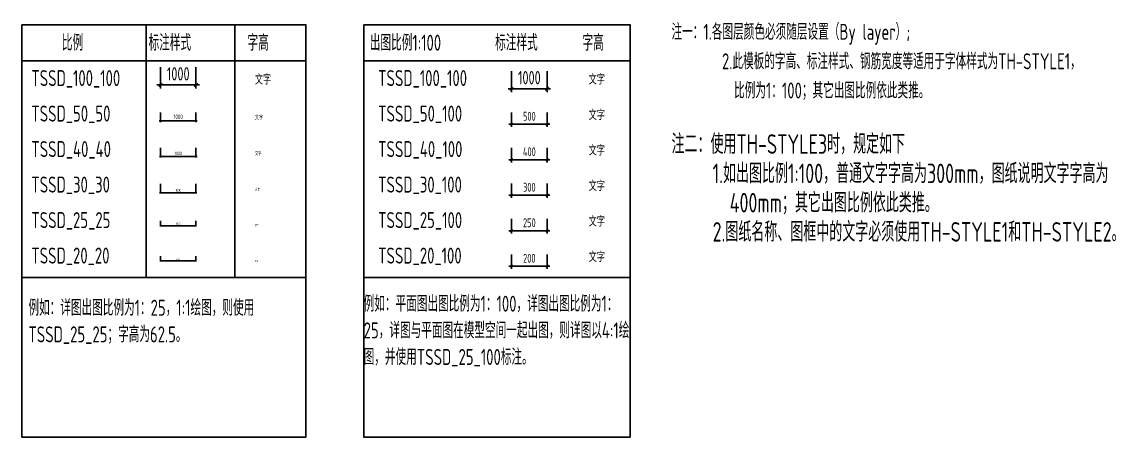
# Model space of a CAD drawing. Extents: x 517450926 to 520131079, y 3499134486 to 3500888201.
# Drawn here: x 517646618 to 517677429, y 3499134486 to 3499146183 of the extents above; entities that cross this region are included whole.
import ezdxf

# ---------------------------------------------------------------- set-up
doc = ezdxf.new("R2010")
doc.units = 0
doc.header["$LTSCALE"] = 1000
doc.header["$MEASUREMENT"] = 0
doc.layers.get('0').update_dxf_attribs({"linetype": 'CONTINUOUS'})
doc.layers.get('Defpoints').update_dxf_attribs({"color": 2, "linetype": 'CONTINUOUS'})
for name, color, linetype in [('S_PLAN_DIMS', 3, 'CONTINUOUS'), ('S_PLAN_TEXT', 7, 'CONTINUOUS'), ('S_TABL', 83, 'CONTINUOUS')]:
    doc.layers.add(name, color=color, linetype=linetype)
doc.styles.add('TH-STYLE1', font='Tssdeng.shx', dxfattribs={"width": 0.7, "bigfont": 'Tssdchn.shx'})
doc.styles.add('TH-STYLE3', font='tssdeng.shx', dxfattribs={"width": 0.7, "bigfont": 'tssdchn.shx'})
doc.dimstyles.new('TSSD_100_100', dxfattribs={"dimtxt": 375, "dimasz": 100, "dimexe": 100, "dimexo": 0, "dimgap": 125, "dimtad": 1, "dimdec": 1, "dimdsep": 46, "dimtxsty": 'TH-STYLE3', "dimblk": 'ARCHTICK', "dimcen": -100, "dimdle": 100, "dimclrt": 7, "dimadec": 0, "dimazin": 0, "dimtfac": 1, "dimtdec": 1, "dimtix": 1, "dimtmove": 2, "dimatfit": 3, "dimldrblk": 'ARCHTICK', "dimfxl": 500, "dimfxlon": 1, "dimtolj": 1, "dimtzin": 0, "dimarcsym": 0})
doc.dimstyles.new('TSSD_20_100', dxfattribs={"dimtxt": 250, "dimasz": 75, "dimexe": 75, "dimexo": 200, "dimgap": 100, "dimtad": 1, "dimdec": 3, "dimlfac": 0.2, "dimdsep": 46, "dimtxsty": 'TH-STYLE1', "dimblk": 'ARCHTICK', "dimcen": -100, "dimdle": 75, "dimclrt": 7, "dimadec": 0, "dimazin": 0, "dimtfac": 1, "dimtdec": 3, "dimtix": 1, "dimtmove": 2, "dimatfit": 3, "dimldrblk": 'ARCHTICK', "dimfxl": 200, "dimtolj": 1, "dimtzin": 0, "dimarcsym": 0})
doc.dimstyles.new('TSSD_20_20', dxfattribs={"dimscale": 0.2, "dimtxt": 250, "dimasz": 75, "dimexe": 75, "dimexo": 200, "dimgap": 100, "dimtad": 1, "dimdec": 3, "dimdsep": 46, "dimtxsty": 'TH-STYLE1', "dimblk": 'ARCHTICK', "dimcen": -100, "dimdle": 75, "dimclrt": 7, "dimadec": 0, "dimazin": 0, "dimtfac": 1, "dimtdec": 3, "dimtix": 1, "dimtmove": 2, "dimatfit": 3, "dimldrblk": 'ARCHTICK', "dimfxl": 200, "dimtolj": 1, "dimtzin": 0, "dimarcsym": 0})
doc.dimstyles.new('TSSD_25_100', dxfattribs={"dimtxt": 250, "dimasz": 75, "dimexe": 75, "dimexo": 200, "dimgap": 100, "dimtad": 1, "dimdec": 3, "dimlfac": 0.25, "dimdsep": 46, "dimtxsty": 'TH-STYLE1', "dimblk": 'ARCHTICK', "dimcen": -100, "dimdle": 75, "dimclrt": 7, "dimadec": 0, "dimazin": 0, "dimtfac": 1, "dimtdec": 3, "dimtix": 1, "dimtmove": 2, "dimatfit": 3, "dimldrblk": 'ARCHTICK', "dimfxl": 200, "dimtolj": 1, "dimtzin": 0, "dimarcsym": 0})
doc.dimstyles.new('TSSD_25_25', dxfattribs={"dimscale": 0.25, "dimtxt": 250, "dimasz": 75, "dimexe": 75, "dimexo": 200, "dimgap": 100, "dimtad": 1, "dimdec": 3, "dimdsep": 46, "dimtxsty": 'TH-STYLE1', "dimblk": 'ARCHTICK', "dimcen": -100, "dimdle": 75, "dimclrt": 7, "dimadec": 0, "dimazin": 0, "dimtfac": 1, "dimtdec": 3, "dimtix": 1, "dimtmove": 2, "dimatfit": 3, "dimldrblk": 'ARCHTICK', "dimfxl": 200, "dimtolj": 1, "dimtzin": 0, "dimarcsym": 0})
doc.dimstyles.new('TSSD_30_100', dxfattribs={"dimtxt": 250, "dimasz": 75, "dimexe": 75, "dimexo": 200, "dimgap": 100, "dimtad": 1, "dimdec": 3, "dimlfac": 0.3, "dimdsep": 46, "dimtxsty": 'TH-STYLE1', "dimblk": 'ARCHTICK', "dimcen": -100, "dimdle": 75, "dimclrt": 7, "dimadec": 0, "dimazin": 0, "dimtfac": 1, "dimtdec": 3, "dimtix": 1, "dimtmove": 2, "dimatfit": 3, "dimldrblk": 'ARCHTICK', "dimfxl": 200, "dimtolj": 1, "dimtzin": 0, "dimarcsym": 0})
doc.dimstyles.new('TSSD_30_30', dxfattribs={"dimscale": 0.3, "dimtxt": 250, "dimasz": 75, "dimexe": 75, "dimexo": 200, "dimgap": 100, "dimtad": 1, "dimdec": 3, "dimdsep": 46, "dimtxsty": 'TH-STYLE1', "dimblk": 'ARCHTICK', "dimcen": -100, "dimdle": 75, "dimclrt": 7, "dimadec": 0, "dimazin": 0, "dimtfac": 1, "dimtdec": 3, "dimtix": 1, "dimtmove": 2, "dimatfit": 3, "dimldrblk": 'ARCHTICK', "dimfxl": 200, "dimtolj": 1, "dimtzin": 0, "dimarcsym": 0})
doc.dimstyles.new('TSSD_40_100', dxfattribs={"dimtxt": 250, "dimasz": 75, "dimexe": 75, "dimexo": 200, "dimgap": 100, "dimtad": 1, "dimdec": 3, "dimlfac": 0.4, "dimdsep": 46, "dimtxsty": 'TH-STYLE1', "dimblk": 'ARCHTICK', "dimcen": -100, "dimdle": 75, "dimclrt": 7, "dimadec": 0, "dimazin": 0, "dimtfac": 1, "dimtdec": 3, "dimtix": 1, "dimtmove": 2, "dimatfit": 3, "dimldrblk": 'ARCHTICK', "dimfxl": 200, "dimtolj": 1, "dimtzin": 0, "dimarcsym": 0})
doc.dimstyles.new('TSSD_40_40', dxfattribs={"dimscale": 0.4, "dimtxt": 250, "dimasz": 75, "dimexe": 75, "dimexo": 200, "dimgap": 100, "dimtad": 1, "dimdec": 3, "dimdsep": 46, "dimtxsty": 'TH-STYLE1', "dimblk": 'ARCHTICK', "dimcen": -100, "dimdle": 75, "dimclrt": 7, "dimadec": 0, "dimazin": 0, "dimtfac": 1, "dimtdec": 3, "dimtix": 1, "dimtmove": 2, "dimatfit": 3, "dimldrblk": 'ARCHTICK', "dimfxl": 200, "dimtolj": 1, "dimtzin": 0, "dimarcsym": 0})
doc.dimstyles.new('TSSD_50_100', dxfattribs={"dimtxt": 250, "dimasz": 75, "dimexe": 75, "dimexo": 200, "dimgap": 100, "dimtad": 1, "dimdec": 3, "dimlfac": 0.5, "dimdsep": 46, "dimtxsty": 'TH-STYLE1', "dimblk": 'ARCHTICK', "dimcen": -100, "dimdle": 75, "dimclrt": 7, "dimadec": 0, "dimazin": 0, "dimtfac": 1, "dimtdec": 3, "dimtix": 1, "dimtmove": 2, "dimatfit": 3, "dimldrblk": 'ARCHTICK', "dimfxl": 1, "dimtolj": 1, "dimtzin": 0, "dimarcsym": 0})
doc.dimstyles.new('TSSD_50_50', dxfattribs={"dimscale": 0.5, "dimtxt": 250, "dimasz": 75, "dimexe": 75, "dimexo": 200, "dimgap": 100, "dimtad": 1, "dimdec": 3, "dimdsep": 46, "dimtxsty": 'TH-STYLE1', "dimblk": 'ARCHTICK', "dimcen": -100, "dimdle": 75, "dimclrt": 7, "dimadec": 0, "dimazin": 0, "dimtfac": 1, "dimtdec": 3, "dimtix": 1, "dimtmove": 2, "dimatfit": 3, "dimldrblk": 'ARCHTICK', "dimfxl": 200, "dimtolj": 1, "dimtzin": 0, "dimarcsym": 0})

# ---------------------------------------------------------------- blocks, each defined once
blk = doc.blocks.new('_ArchTick')
at = {"color": 0, "const_width": 0.25}
blk.add_lwpolyline([(-0.53, -0.53), (0.53, 0.53)], dxfattribs=at)
blk = doc.blocks.new('*D534')
at = {"layer": 'Defpoints', "color": 0, "transparency": 16777216}
for p in [(517650520, 3499144942), (517651520, 3499144942), (517651520, 3499144407)]:
    blk.add_point(p, dxfattribs=at)
at = {"layer": 'S_PLAN_DIMS', "color": 0, "lineweight": -2, "transparency": 16777216}
for p, q in [((517650520, 3499144907), (517650520, 3499144307)), ((517651520, 3499144907), (517651520, 3499144307)), ((517650420, 3499144407), (517651620, 3499144407))]:
    blk.add_line(p, q, dxfattribs=at)
at = {"layer": 'S_PLAN_DIMS', "color": 0, "lineweight": -2, "transparency": 16777216, "xscale": 100, "yscale": 100, "zscale": 100, "rotation": 180}
blk.add_blockref('_ArchTick', (517650520, 3499144407), dxfattribs=at)
at = {"layer": 'S_PLAN_DIMS', "color": 0, "lineweight": -2, "transparency": 16777216, "xscale": 100, "yscale": 100, "zscale": 100}
blk.add_blockref('_ArchTick', (517651520, 3499144407), dxfattribs=at)
at = {"layer": 'S_PLAN_DIMS', "color": 7, "transparency": 16777216, "insert": (517651020, 3499144719), "char_height": 375, "attachment_point": 5, "style": 'TH-STYLE3'}
blk.add_mtext('\\A1;1000', dxfattribs=at)
blk = doc.blocks.new('*D535')
at = {"layer": 'Defpoints', "color": 0, "transparency": 16777216}
for p in [(517650520, 3499142711), (517651520, 3499142711), (517651520, 3499142388)]:
    blk.add_point(p, dxfattribs=at)
at = {"layer": 'S_PLAN_DIMS', "color": 0, "lineweight": -2, "transparency": 16777216}
for p, q in [((517650520, 3499142631), (517650520, 3499142358)), ((517651520, 3499142631), (517651520, 3499142358)), ((517650490, 3499142388), (517651550, 3499142388))]:
    blk.add_line(p, q, dxfattribs=at)
at = {"layer": 'S_PLAN_DIMS', "color": 0, "lineweight": -2, "transparency": 16777216, "xscale": 30, "yscale": 30, "zscale": 30, "rotation": 180}
blk.add_blockref('_ArchTick', (517650520, 3499142388), dxfattribs=at)
at = {"layer": 'S_PLAN_DIMS', "color": 0, "lineweight": -2, "transparency": 16777216, "xscale": 30, "yscale": 30, "zscale": 30}
blk.add_blockref('_ArchTick', (517651520, 3499142388), dxfattribs=at)
at = {"layer": 'S_PLAN_DIMS', "color": 7, "transparency": 16777216, "insert": (517651020, 3499142478), "char_height": 100, "attachment_point": 5, "style": 'TH-STYLE1'}
blk.add_mtext('\\A1;1000', dxfattribs=at)
blk = doc.blocks.new('*D536')
at = {"layer": 'Defpoints', "color": 0, "transparency": 16777216}
for p in [(517650520, 3499141680), (517651520, 3499141680), (517651520, 3499141371)]:
    blk.add_point(p, dxfattribs=at)
at = {"layer": 'S_PLAN_DIMS', "color": 0, "lineweight": -2, "transparency": 16777216}
for p, q in [((517650520, 3499141620), (517650520, 3499141349)), ((517651520, 3499141620), (517651520, 3499141349)), ((517650497, 3499141371), (517651542, 3499141371))]:
    blk.add_line(p, q, dxfattribs=at)
at = {"layer": 'S_PLAN_DIMS', "color": 0, "lineweight": -2, "transparency": 16777216, "xscale": 22.5, "yscale": 22.5, "zscale": 22.5, "rotation": 180}
blk.add_blockref('_ArchTick', (517650520, 3499141371), dxfattribs=at)
at = {"layer": 'S_PLAN_DIMS', "color": 0, "lineweight": -2, "transparency": 16777216, "xscale": 22.5, "yscale": 22.5, "zscale": 22.5}
blk.add_blockref('_ArchTick', (517651520, 3499141371), dxfattribs=at)
at = {"layer": 'S_PLAN_DIMS', "color": 7, "transparency": 16777216, "insert": (517651020, 3499141439), "char_height": 75, "attachment_point": 5, "style": 'TH-STYLE1'}
blk.add_mtext('\\A1;1000', dxfattribs=at)
blk = doc.blocks.new('*D537')
at = {"layer": 'Defpoints', "color": 0, "transparency": 16777216}
for p in [(517660407, 3499144834), (517661407, 3499144834), (517661407, 3499144299)]:
    blk.add_point(p, dxfattribs=at)
at = {"layer": 'S_PLAN_DIMS', "color": 0, "lineweight": -2, "transparency": 16777216}
for p, q in [((517660407, 3499144799), (517660407, 3499144199)), ((517661407, 3499144799), (517661407, 3499144199)), ((517660307, 3499144299), (517661507, 3499144299))]:
    blk.add_line(p, q, dxfattribs=at)
at = {"layer": 'S_PLAN_DIMS', "color": 0, "lineweight": -2, "transparency": 16777216, "xscale": 100, "yscale": 100, "zscale": 100, "rotation": 180}
blk.add_blockref('_ArchTick', (517660407, 3499144299), dxfattribs=at)
at = {"layer": 'S_PLAN_DIMS', "color": 0, "lineweight": -2, "transparency": 16777216, "xscale": 100, "yscale": 100, "zscale": 100}
blk.add_blockref('_ArchTick', (517661407, 3499144299), dxfattribs=at)
at = {"layer": 'S_PLAN_DIMS', "color": 7, "transparency": 16777216, "insert": (517660907, 3499144611), "char_height": 375, "attachment_point": 5, "style": 'TH-STYLE3'}
blk.add_mtext('\\A1;1000', dxfattribs=at)
blk = doc.blocks.new('*D538')
at = {"layer": 'Defpoints', "color": 0, "transparency": 16777216}
for p in [(517660407, 3499142834), (517661407, 3499142834), (517661407, 3499142299)]:
    blk.add_point(p, dxfattribs=at)
at = {"layer": 'S_PLAN_DIMS', "color": 0, "lineweight": -2, "transparency": 16777216}
for p, q in [((517660407, 3499142634), (517660407, 3499142224)), ((517661407, 3499142634), (517661407, 3499142224)), ((517660332, 3499142299), (517661482, 3499142299))]:
    blk.add_line(p, q, dxfattribs=at)
at = {"layer": 'S_PLAN_DIMS', "color": 0, "lineweight": -2, "transparency": 16777216, "xscale": 75, "yscale": 75, "zscale": 75, "rotation": 180}
blk.add_blockref('_ArchTick', (517660407, 3499142299), dxfattribs=at)
at = {"layer": 'S_PLAN_DIMS', "color": 0, "lineweight": -2, "transparency": 16777216, "xscale": 75, "yscale": 75, "zscale": 75}
blk.add_blockref('_ArchTick', (517661407, 3499142299), dxfattribs=at)
at = {"layer": 'S_PLAN_DIMS', "color": 7, "transparency": 16777216, "insert": (517660907, 3499142524), "char_height": 250, "attachment_point": 5, "style": 'TH-STYLE1'}
blk.add_mtext('\\A1;400', dxfattribs=at)
blk = doc.blocks.new('*D539')
at = {"layer": 'Defpoints', "color": 0, "transparency": 16777216}
for p in [(517660407, 3499141834), (517661407, 3499141834), (517661407, 3499141299)]:
    blk.add_point(p, dxfattribs=at)
at = {"layer": 'S_PLAN_DIMS', "color": 0, "lineweight": -2, "transparency": 16777216}
for p, q in [((517660407, 3499141634), (517660407, 3499141224)), ((517661407, 3499141634), (517661407, 3499141224)), ((517660332, 3499141299), (517661482, 3499141299))]:
    blk.add_line(p, q, dxfattribs=at)
at = {"layer": 'S_PLAN_DIMS', "color": 0, "lineweight": -2, "transparency": 16777216, "xscale": 75, "yscale": 75, "zscale": 75, "rotation": 180}
blk.add_blockref('_ArchTick', (517660407, 3499141299), dxfattribs=at)
at = {"layer": 'S_PLAN_DIMS', "color": 0, "lineweight": -2, "transparency": 16777216, "xscale": 75, "yscale": 75, "zscale": 75}
blk.add_blockref('_ArchTick', (517661407, 3499141299), dxfattribs=at)
at = {"layer": 'S_PLAN_DIMS', "color": 7, "transparency": 16777216, "insert": (517660907, 3499141524), "char_height": 250, "attachment_point": 5, "style": 'TH-STYLE1'}
blk.add_mtext('\\A1;300', dxfattribs=at)
blk = doc.blocks.new('*D540')
at = {"layer": 'Defpoints', "color": 0, "transparency": 16777216}
for p in [(517660407, 3499140834), (517661407, 3499140834), (517661407, 3499140299)]:
    blk.add_point(p, dxfattribs=at)
at = {"layer": 'S_PLAN_DIMS', "color": 0, "lineweight": -2, "transparency": 16777216}
for p, q in [((517660407, 3499140634), (517660407, 3499140224)), ((517661407, 3499140634), (517661407, 3499140224)), ((517660332, 3499140299), (517661482, 3499140299))]:
    blk.add_line(p, q, dxfattribs=at)
at = {"layer": 'S_PLAN_DIMS', "color": 0, "lineweight": -2, "transparency": 16777216, "xscale": 75, "yscale": 75, "zscale": 75, "rotation": 180}
blk.add_blockref('_ArchTick', (517660407, 3499140299), dxfattribs=at)
at = {"layer": 'S_PLAN_DIMS', "color": 0, "lineweight": -2, "transparency": 16777216, "xscale": 75, "yscale": 75, "zscale": 75}
blk.add_blockref('_ArchTick', (517661407, 3499140299), dxfattribs=at)
at = {"layer": 'S_PLAN_DIMS', "color": 7, "transparency": 16777216, "insert": (517660907, 3499140524), "char_height": 250, "attachment_point": 5, "style": 'TH-STYLE1'}
blk.add_mtext('\\A1;250', dxfattribs=at)
blk = doc.blocks.new('*D541')
at = {"layer": 'Defpoints', "color": 0, "transparency": 16777216}
for p in [(517660407, 3499139834), (517661407, 3499139834), (517661407, 3499139299)]:
    blk.add_point(p, dxfattribs=at)
at = {"layer": 'S_PLAN_DIMS', "color": 0, "lineweight": -2, "transparency": 16777216}
for p, q in [((517660407, 3499139634), (517660407, 3499139224)), ((517661407, 3499139634), (517661407, 3499139224)), ((517660332, 3499139299), (517661482, 3499139299))]:
    blk.add_line(p, q, dxfattribs=at)
at = {"layer": 'S_PLAN_DIMS', "color": 0, "lineweight": -2, "transparency": 16777216, "xscale": 75, "yscale": 75, "zscale": 75, "rotation": 180}
blk.add_blockref('_ArchTick', (517660407, 3499139299), dxfattribs=at)
at = {"layer": 'S_PLAN_DIMS', "color": 0, "lineweight": -2, "transparency": 16777216, "xscale": 75, "yscale": 75, "zscale": 75}
blk.add_blockref('_ArchTick', (517661407, 3499139299), dxfattribs=at)
at = {"layer": 'S_PLAN_DIMS', "color": 7, "transparency": 16777216, "insert": (517660907, 3499139524), "char_height": 250, "attachment_point": 5, "style": 'TH-STYLE1'}
blk.add_mtext('\\A1;200', dxfattribs=at)
blk = doc.blocks.new('*D542')
at = {"layer": 'Defpoints', "color": 0, "transparency": 16777216}
for p in [(517650520, 3499139622), (517651520, 3499139622), (517651520, 3499139447)]:
    blk.add_point(p, dxfattribs=at)
at = {"layer": 'S_PLAN_DIMS', "color": 0, "lineweight": -2, "transparency": 16777216}
for p, q in [((517650520, 3499139582), (517650520, 3499139432)), ((517651520, 3499139582), (517651520, 3499139432)), ((517650505, 3499139447), (517651535, 3499139447))]:
    blk.add_line(p, q, dxfattribs=at)
at = {"layer": 'S_PLAN_DIMS', "color": 0, "lineweight": -2, "transparency": 16777216, "xscale": 15, "yscale": 15, "zscale": 15, "rotation": 180}
blk.add_blockref('_ArchTick', (517650520, 3499139447), dxfattribs=at)
at = {"layer": 'S_PLAN_DIMS', "color": 0, "lineweight": -2, "transparency": 16777216, "xscale": 15, "yscale": 15, "zscale": 15}
blk.add_blockref('_ArchTick', (517651520, 3499139447), dxfattribs=at)
at = {"layer": 'S_PLAN_DIMS', "color": 7, "transparency": 16777216, "insert": (517651020, 3499139492), "char_height": 50, "attachment_point": 5, "style": 'TH-STYLE1'}
blk.add_mtext('\\A1;1000', dxfattribs=at)
blk = doc.blocks.new('*D543')
at = {"layer": 'Defpoints', "color": 0, "transparency": 16777216}
for p in [(517650520, 3499143734), (517651520, 3499143734), (517651520, 3499143398)]:
    blk.add_point(p, dxfattribs=at)
at = {"layer": 'S_PLAN_DIMS', "color": 0, "lineweight": -2, "transparency": 16777216}
for p, q in [((517650520, 3499143634), (517650520, 3499143360)), ((517651520, 3499143634), (517651520, 3499143360)), ((517650482, 3499143398), (517651557, 3499143398))]:
    blk.add_line(p, q, dxfattribs=at)
at = {"layer": 'S_PLAN_DIMS', "color": 0, "lineweight": -2, "transparency": 16777216, "xscale": 37.5, "yscale": 37.5, "zscale": 37.5, "rotation": 180}
blk.add_blockref('_ArchTick', (517650520, 3499143398), dxfattribs=at)
at = {"layer": 'S_PLAN_DIMS', "color": 0, "lineweight": -2, "transparency": 16777216, "xscale": 37.5, "yscale": 37.5, "zscale": 37.5}
blk.add_blockref('_ArchTick', (517651520, 3499143398), dxfattribs=at)
at = {"layer": 'S_PLAN_DIMS', "color": 7, "transparency": 16777216, "insert": (517651020, 3499143510), "char_height": 125, "attachment_point": 5, "style": 'TH-STYLE1'}
blk.add_mtext('\\A1;1000', dxfattribs=at)
blk = doc.blocks.new('*D544')
at = {"layer": 'Defpoints', "color": 0, "transparency": 16777216}
for p in [(517650520, 3499140626), (517651520, 3499140626), (517651520, 3499140441)]:
    blk.add_point(p, dxfattribs=at)
at = {"layer": 'S_PLAN_DIMS', "color": 0, "lineweight": -2, "transparency": 16777216}
for p, q in [((517650501, 3499140441), (517651538, 3499140441)), ((517650520, 3499140576), (517650520, 3499140422)), ((517651520, 3499140576), (517651520, 3499140422))]:
    blk.add_line(p, q, dxfattribs=at)
at = {"layer": 'S_PLAN_DIMS', "color": 0, "lineweight": -2, "transparency": 16777216, "xscale": 18.75, "yscale": 18.75, "zscale": 18.75, "rotation": 180}
blk.add_blockref('_ArchTick', (517650520, 3499140441), dxfattribs=at)
at = {"layer": 'S_PLAN_DIMS', "color": 0, "lineweight": -2, "transparency": 16777216, "xscale": 18.75, "yscale": 18.75, "zscale": 18.75}
blk.add_blockref('_ArchTick', (517651520, 3499140441), dxfattribs=at)
at = {"layer": 'S_PLAN_DIMS', "color": 7, "transparency": 16777216, "insert": (517651020, 3499140497), "char_height": 62.5, "attachment_point": 5, "style": 'TH-STYLE1'}
blk.add_mtext('\\A1;1000', dxfattribs=at)
blk = doc.blocks.new('*D545')
at = {"layer": 'Defpoints', "color": 0, "transparency": 16777216}
for p in [(517660407, 3499143834), (517661407, 3499143834), (517661407, 3499143299)]:
    blk.add_point(p, dxfattribs=at)
at = {"layer": 'S_PLAN_DIMS', "color": 0, "lineweight": -2, "transparency": 16777216}
for p, q in [((517660407, 3499143634), (517660407, 3499143224)), ((517661407, 3499143634), (517661407, 3499143224)), ((517660332, 3499143299), (517661482, 3499143299))]:
    blk.add_line(p, q, dxfattribs=at)
at = {"layer": 'S_PLAN_DIMS', "color": 0, "lineweight": -2, "transparency": 16777216, "xscale": 75, "yscale": 75, "zscale": 75, "rotation": 180}
blk.add_blockref('_ArchTick', (517660407, 3499143299), dxfattribs=at)
at = {"layer": 'S_PLAN_DIMS', "color": 0, "lineweight": -2, "transparency": 16777216, "xscale": 75, "yscale": 75, "zscale": 75}
blk.add_blockref('_ArchTick', (517661407, 3499143299), dxfattribs=at)
at = {"layer": 'S_PLAN_DIMS', "color": 7, "transparency": 16777216, "insert": (517660907, 3499143524), "char_height": 250, "attachment_point": 5, "style": 'TH-STYLE1'}
blk.add_mtext('\\A1;500', dxfattribs=at)

msp = doc.modelspace()

# ---------------------------------------------------------------- linework, layer by layer
at = {"layer": 'S_TABL'}
for points in [[(517646617.5732, 3499146099.737), (517654617.5732, 3499146099.737), (517654617.5732, 3499138985.6164), (517646617.5732, 3499138985.6164)], [(517646617.5732, 3499146099.737), (517650117.5732, 3499146099.737), (517650117.5732, 3499138985.6164), (517646617.5732, 3499138985.6164)], [(517646617.5732, 3499146099.737), (517654617.5732, 3499146099.737), (517654617.5732, 3499145081.8432), (517646617.5732, 3499145081.8432)], [(517650117.5732, 3499146099.737), (517652617.5732, 3499146099.737), (517652617.5732, 3499138985.6164), (517650117.5732, 3499138985.6164)], [(517656241.68, 3499146099.737), (517663741.68, 3499146099.737), (517663741.68, 3499138985.6164), (517656241.68, 3499138985.6164)], [(517656241.68, 3499146099.737), (517663741.68, 3499146099.737), (517663741.68, 3499145081.8432), (517656241.68, 3499145081.8432)], [(517646617.5732, 3499138985.6164), (517654617.5732, 3499138985.6164), (517654617.5732, 3499134485.6164), (517646617.5732, 3499134485.6164)], [(517656241.68, 3499138985.6164), (517663741.68, 3499138985.6164), (517663741.68, 3499134485.6164), (517656241.68, 3499134485.6164)]]:
    msp.add_lwpolyline(points, close=True, dxfattribs=at)

# ---------------------------------------------------------------- texts
at = {"layer": 'S_PLAN_TEXT', "width": 0.7}
for s, height, style, p in [('注一：1.各图层颜色必须随层设置（By layer）;', 450, 'TH-STYLE1', (517664909.3595, 3499145677.5806)), ('比例', 450, 'TH-STYLE1', (517647742.9039, 3499145371.1312)), ('标注样式', 450, 'TH-STYLE1', (517650184.6829, 3499145371.1312)), ('字高', 450, 'TH-STYLE1', (517652971.3303, 3499145371.1312)), ('出图比例1:100', 450, 'TH-STYLE1', (517656415.5165, 3499145371.1312)), ('标注样式', 450, 'TH-STYLE1', (517659944.7559, 3499145371.1312)), ('字高', 450, 'TH-STYLE1', (517662404.0964, 3499145371.1312)), ('2.此模板的字高、标注样式、钢筋宽度等适用于字体样式为TH-STYLE1， ', 450, 'TH-STYLE1', (517666331.3408, 3499144847.126)), ('TSSD_100_100', 450, 'TH-STYLE1', (517646882.9277, 3499144374.3142)), ('文字', 250, 'TH-STYLE1', (517653180.2675, 3499144421.1121)), ('TSSD_100_100', 450, 'TH-STYLE1', (517656648.3281, 3499144374.3142)), ('文字', 250, 'TH-STYLE1', (517662579.5371, 3499144421.1121)), ('比例为1：100；其它出图比例依此类推。', 450, 'TH-STYLE1', (517666672.0339, 3499144024.1715)), ('TSSD_50_50', 450, 'TH-STYLE1', (517646882.9277, 3499143374.3142)), ('TSSD_50_100', 450, 'TH-STYLE1', (517656648.3281, 3499143374.3142)), ('文字', 125, 'TH-STYLE1', (517653180.2675, 3499143421.1121)), ('文字', 250, 'TH-STYLE1', (517662579.5371, 3499143421.1121)), ('注二：使用TH-STYLE3时，规定如下', 550, 'TH-STYLE3', (517664909.3595, 3499142466.589)), ('TSSD_40_40', 450, 'TH-STYLE1', (517646882.9277, 3499142374.3142)), ('TSSD_40_100', 450, 'TH-STYLE1', (517656648.3281, 3499142374.3142)), ('文字', 250, 'TH-STYLE1', (517662579.5371, 3499142421.1121)), ('文字', 100, 'TH-STYLE1', (517653180.2675, 3499142421.1121)), ('1.如出图比例1:100，普通文字字高为300mm，图纸说明文字字高为', 550, 'TH-STYLE3', (517666067.6479, 3499141639.089)), ('TSSD_30_30', 450, 'TH-STYLE1', (517646882.9277, 3499141374.3142)), ('TSSD_30_100', 450, 'TH-STYLE1', (517656648.3281, 3499141374.3142)), ('文字', 250, 'TH-STYLE1', (517662579.5371, 3499141421.1121)), ('文字', 75, 'TH-STYLE1', (517653180.2675, 3499141421.1121)), ('400mm；其它出图比例依此类推。', 550, 'TH-STYLE3', (517666549.1111, 3499140814.089)), ('TSSD_25_25', 450, 'TH-STYLE1', (517646882.9277, 3499140374.3142)), ('TSSD_25_100', 450, 'TH-STYLE1', (517656648.3281, 3499140374.3142)), ('文字', 250, 'TH-STYLE1', (517662579.5371, 3499140421.1121)), ('文字', 62.5, 'TH-STYLE1', (517653180.2675, 3499140421.1121)), ('2.图纸名称、图框中的文字必须使用TH-STYLE1和TH-STYLE2。', 550, 'TH-STYLE3', (517666067.6479, 3499139992.3857)), ('TSSD_20_20', 450, 'TH-STYLE1', (517646882.9277, 3499139374.3142)), ('TSSD_20_100', 450, 'TH-STYLE1', (517656648.3281, 3499139374.3142)), ('文字', 50, 'TH-STYLE1', (517653180.2675, 3499139421.1121)), ('文字', 250, 'TH-STYLE1', (517662579.5371, 3499139421.1121))]:
    msp.add_text(s, height=height, dxfattribs=dict(at, style=style)).set_placement(p)
at = {"layer": 'S_PLAN_TEXT', "char_height": 450, "attachment_point": 1, "style": 'TH-STYLE1'}
for s, insert, width in [('例如：详图出图比例为1：25，1:1绘图，则使用TSSD_25_25；字高为62.5。', (517646800.9179, 3499138355.6708), 7126.041164), ('例如：平面图出图比例为1：100，详图出图比例为1：25，详图与平面图在模型空间一起出图，则详图以4:1绘图，并使用TSSD_25_100标注。', (517656241.68, 3499138468.8576), 7500)]:
    msp.add_mtext(s, dxfattribs=dict(at, insert=insert, width=width))

# ---------------------------------------------------------------- dimensions: what is measured, and where the dimension line sits
at = {"layer": 'S_PLAN_DIMS'}
for base, p1, p2, dimstyle, picture, middle in [((517651519.7331, 3499144406.7217), (517650519.7331, 3499144941.8023), (517651519.7331, 3499144941.8023), 'TSSD_100_100', '*D534', (517651019.7331, 3499144719.2217)), ((517661406.8959, 3499144298.9906), (517660406.8959, 3499144834.0712), (517661406.8959, 3499144834.0712), 'TSSD_100_100', '*D537', (517660906.8959, 3499144611.4906)), ((517661406.8959, 3499143298.9906), (517660406.8959, 3499143834.0712), (517661406.8959, 3499143834.0712), 'TSSD_50_100', '*D545', (517660906.8959, 3499143523.9906)), ((517651519.7331, 3499143397.7448), (517650519.7331, 3499143734.0351), (517651519.7331, 3499143734.0351), 'TSSD_50_50', '*D543', (517651019.7331, 3499143510.2448)), ((517651519.7331, 3499142388.4096), (517650519.7331, 3499142710.9499), (517651519.7331, 3499142710.9499), 'TSSD_40_40', '*D535', (517651019.7331, 3499142478.4096)), ((517661406.8959, 3499142298.9906), (517660406.8959, 3499142834.0712), (517661406.8959, 3499142834.0712), 'TSSD_40_100', '*D538', (517660906.8959, 3499142523.9906)), ((517651519.7331, 3499141371.3793), (517650519.7331, 3499141680.1696), (517651519.7331, 3499141680.1696), 'TSSD_30_30', '*D536', (517651019.7331, 3499141438.8793)), ((517661406.8959, 3499141298.9906), (517660406.8959, 3499141834.0712), (517661406.8959, 3499141834.0712), 'TSSD_30_100', '*D539', (517660906.8959, 3499141523.9906)), ((517661406.8959, 3499140298.9906), (517660406.8959, 3499140834.0712), (517661406.8959, 3499140834.0712), 'TSSD_25_100', '*D540', (517660906.8959, 3499140523.9906)), ((517651519.7331, 3499140440.9715), (517650519.7331, 3499140626.3041), (517651519.7331, 3499140626.3041), 'TSSD_25_25', '*D544', (517651019.7331, 3499140497.2215)), ((517661406.8959, 3499139298.9906), (517660406.8959, 3499139834.0712), (517661406.8959, 3499139834.0712), 'TSSD_20_100', '*D541', (517660906.8959, 3499139523.9906)), ((517651519.7331, 3499139447.0438), (517650519.7331, 3499139622.0639), (517651519.7331, 3499139622.0639), 'TSSD_20_20', '*D542', (517651019.7331, 3499139492.0438))]:
    dim = msp.add_linear_dim(base=base, p1=p1, p2=p2, dimstyle=dimstyle, dxfattribs=at)
    dim.commit()
    dim.dimension.update_dxf_attribs({"geometry": picture, "text_midpoint": middle})

doc.saveas('drawing.dxf')
